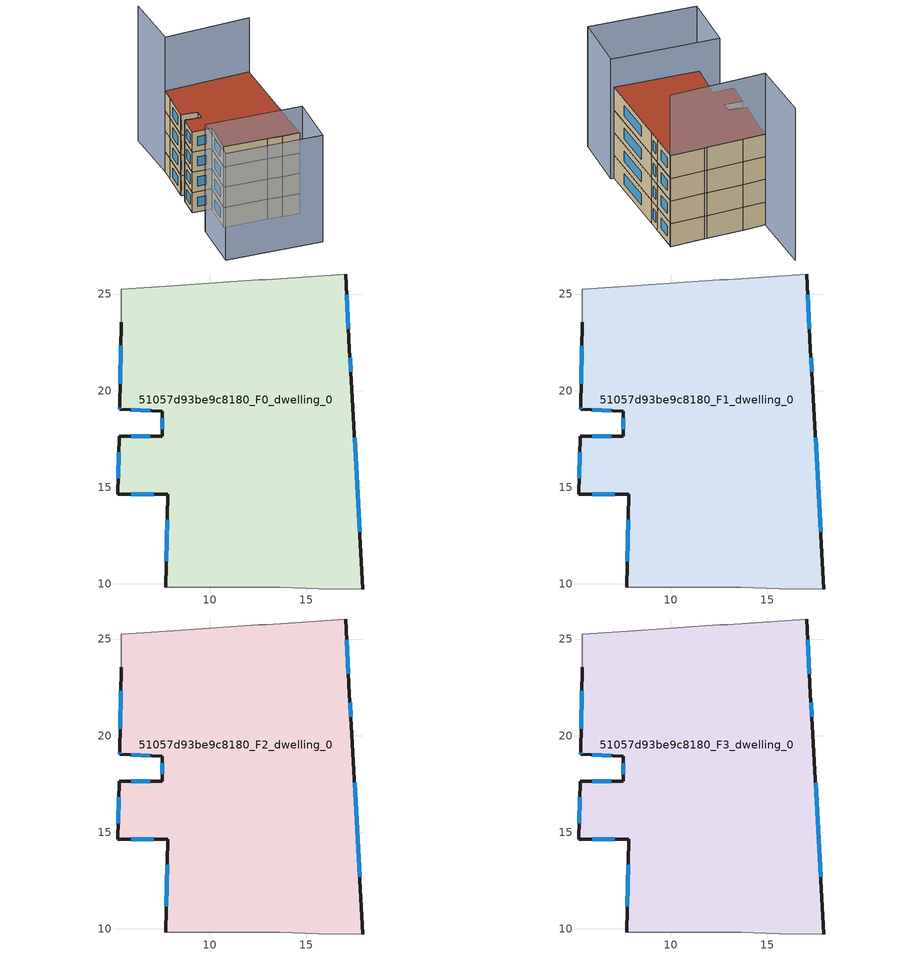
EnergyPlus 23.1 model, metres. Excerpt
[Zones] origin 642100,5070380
51057d93be9c8180_F0_dwelling_0
 floor ground (EU_floor_Construction): 17.05,26.04 17.25,22.14 17.35,20.54 17.94,9.73 15.64,9.73 13.64,9.83 7.74,9.83 7.84,14.63 5.23,14.63 5.34,17.64 7.54,17.64 7.54,18.94 5.34,19.04 5.34,19.14 5.44,23.54 5.44,25.24 8.14,25.44 12.54,25.74 12.94,25.74 z0
 wall outside (EU_wall_Construction): 17.94,9.73 17.35,20.54 17.25,22.14 17.05,26.04 / 5.44,23.54 5.34,19.14 5.34,19.04 7.54,18.94 7.54,17.64 5.34,17.64 5.23,14.63 7.84,14.63 7.74,9.83 z0:3
 wall adiabatic (EU_wall_Construction): 7.74,9.83 13.64,9.83 15.64,9.73 17.94,9.73 / 17.05,26.04 12.94,25.74 12.54,25.74 8.14,25.44 5.44,25.24 5.44,23.54 z0:3
 window (EU_Window_Construction): 17.19,23.21 17.1,24.97 / 17.32,20.98 17.27,21.7 / 17.78,12.7 17.51,17.56 / 7.81,13.31 7.76,11.15 / 5.95,14.63 7.12,14.63 / 5.31,16.81 5.26,15.46 / 6.93,17.64 5.94,17.64 / 7.54,18.58 7.54,17.99 / 5.94,19.01 6.93,18.97 / 5.34,19.11 5.34,19.06 / 5.41,22.33 5.36,20.35 z0.83:2.17
51057d93be9c8180_F1_dwelling_0
 floor to 51057d93be9c8180_F0_dwelling_0 (EU_floor_Construction): 17.05,26.04 17.25,22.14 17.35,20.54 17.94,9.73 15.64,9.73 13.64,9.83 7.74,9.83 7.84,14.63 5.23,14.63 5.34,17.64 7.54,17.64 7.54,18.94 5.34,19.04 5.34,19.14 5.44,23.54 5.44,25.24 8.14,25.44 12.54,25.74 12.94,25.74 z3
 wall outside (EU_wall_Construction): 17.94,9.73 17.35,20.54 17.25,22.14 17.05,26.04 / 5.44,23.54 5.34,19.14 5.34,19.04 7.54,18.94 7.54,17.64 5.34,17.64 5.23,14.63 7.84,14.63 7.74,9.83 z3:6
 wall adiabatic (EU_wall_Construction): 7.74,9.83 13.64,9.83 15.64,9.73 17.94,9.73 / 17.05,26.04 12.94,25.74 12.54,25.74 8.14,25.44 5.44,25.24 5.44,23.54 z3:6
 window (EU_Window_Construction): 17.19,23.21 17.1,24.97 / 17.32,20.98 17.27,21.7 / 17.78,12.7 17.51,17.56 / 7.81,13.31 7.76,11.15 / 5.95,14.63 7.12,14.63 / 5.31,16.81 5.26,15.46 / 6.93,17.64 5.94,17.64 / 7.54,18.58 7.54,17.99 / 5.94,19.01 6.93,18.97 / 5.34,19.11 5.34,19.06 / 5.41,22.33 5.36,20.35 z3.83:5.17
51057d93be9c8180_F2_dwelling_0
 floor to 51057d93be9c8180_F1_dwelling_0 (EU_floor_Construction): 17.05,26.04 17.25,22.14 17.35,20.54 17.94,9.73 15.64,9.73 13.64,9.83 7.74,9.83 7.84,14.63 5.23,14.63 5.34,17.64 7.54,17.64 7.54,18.94 5.34,19.04 5.34,19.14 5.44,23.54 5.44,25.24 8.14,25.44 12.54,25.74 12.94,25.74 z6
 wall outside (EU_wall_Construction): 17.94,9.73 17.35,20.54 17.25,22.14 17.05,26.04 / 5.44,23.54 5.34,19.14 5.34,19.04 7.54,18.94 7.54,17.64 5.34,17.64 5.23,14.63 7.84,14.63 7.74,9.83 z6:9
 wall adiabatic (EU_wall_Construction): 7.74,9.83 13.64,9.83 15.64,9.73 17.94,9.73 / 17.05,26.04 12.94,25.74 12.54,25.74 8.14,25.44 5.44,25.24 5.44,23.54 z6:9
 window (EU_Window_Construction): 17.19,23.21 17.1,24.97 / 17.32,20.98 17.27,21.7 / 17.78,12.7 17.51,17.56 / 7.81,13.31 7.76,11.15 / 5.95,14.63 7.12,14.63 / 5.31,16.81 5.26,15.46 / 6.93,17.64 5.94,17.64 / 7.54,18.58 7.54,17.99 / 5.94,19.01 6.93,18.97 / 5.34,19.11 5.34,19.06 / 5.41,22.33 5.36,20.35 z6.83:8.17
51057d93be9c8180_F3_dwelling_0
 floor to 51057d93be9c8180_F2_dwelling_0 (EU_floor_Construction): 17.05,26.04 17.25,22.14 17.35,20.54 17.94,9.73 15.64,9.73 13.64,9.83 7.74,9.83 7.84,14.63 5.23,14.63 5.34,17.64 7.54,17.64 7.54,18.94 5.34,19.04 5.34,19.14 5.44,23.54 5.44,25.24 8.14,25.44 12.54,25.74 12.94,25.74 z9
 wall outside (EU_wall_Construction): 17.94,9.73 17.35,20.54 17.25,22.14 17.05,26.04 / 5.44,23.54 5.34,19.14 5.34,19.04 7.54,18.94 7.54,17.64 5.34,17.64 5.23,14.63 7.84,14.63 7.74,9.83 z9:12
 wall adiabatic (EU_wall_Construction): 7.74,9.83 13.64,9.83 15.64,9.73 17.94,9.73 / 17.05,26.04 12.94,25.74 12.54,25.74 8.14,25.44 5.44,25.24 5.44,23.54 z9:12
 window (EU_Window_Construction): 17.19,23.21 17.1,24.97 / 17.32,20.98 17.27,21.7 / 17.78,12.7 17.51,17.56 / 7.81,13.31 7.76,11.15 / 5.95,14.63 7.12,14.63 / 5.31,16.81 5.26,15.46 / 6.93,17.64 5.94,17.64 / 7.54,18.58 7.54,17.99 / 5.94,19.01 6.93,18.97 / 5.34,19.11 5.34,19.06 / 5.41,22.33 5.36,20.35 z9.83:11.17
 roof outside (EU_roof_Construction): 17.94,9.73 17.35,20.54 17.25,22.14 17.05,26.04 12.94,25.74 12.54,25.74 8.14,25.44 5.44,25.24 5.44,23.54 5.34,19.14 5.34,19.04 7.54,18.94 7.54,17.64 5.34,17.64 5.23,14.63 7.84,14.63 7.74,9.83 13.64,9.83 15.64,9.73 z12
shading: 5.23,9.83 18.34,9.83 / 18.34,9.83 18.34,2.32 / 18.34,2.32 5.23,2.33 / 5.23,2.33 5.23,9.83 z0:15.8; 17.1,26.02 5.44,25.24 / 5.44,25.24 4.89,33.57 z0:20
[Building]
EU S2 Campaign: North Axis=0; Terrain=City; Solar Distribution=FullExterior
[Site:Location]
Lyon-Bron: Latitude=45.75; Longitude=5; Time Zone=1; Elevation=198
[SizingPeriod:WeatherFileDays]
AnnualSizingPeriod: Begin Month=1; Begin Day of Month=1; End Month=12; End Day of Month=31; Day of Week for Start Day=Monday; Use Weather File Daylight Saving Period=No; Use Weather File Rain and Snow Indicators=No
[MATERIAL]
EU_InternalMass_Material: Roughness=MediumRough; Thickness=0.1; Conductivity=1; Density=1800; Specific Heat=900; Thermal Absorptance=0.9; Solar Absorptance=0.7; Visible Absorptance=0.7
[MATERIAL:NOMASS] Roughness=MediumRough; Thermal Absorptance=0.9; Solar Absorptance=0.7; Visible Absorptance=0.7
Name | Thermal Resistance
EU_wall_NoMass | 0.87146
EU_roof_NoMass | 0.842276
EU_floor_NoMass | 0.496999
[WINDOWMATERIAL:SIMPLEGLAZINGSYSTEM]
EU_Window_SimpleGlazing: UFactor=2.2525; Solar Heat Gain Coefficient=0.76; Visible Transmittance=0.76
[CONSTRUCTION]
EU_wall_Construction: EU_wall_NoMass
EU_roof_Construction: EU_roof_NoMass
EU_floor_Construction: EU_floor_NoMass
EU_InternalMass_Construction: EU_InternalMass_Material
EU_Window_Construction: EU_Window_SimpleGlazing
[ZONE] Type=1; Multiplier=1; Ceiling Height=autocalculate; Floor Area=autocalculate; Part of Total Floor Area=Yes
Name | Volume
51057d93be9c8180_F0_dwelling_0; 51057d93be9c8180_F1_dwelling_0; 51057d93be9c8180_F2_dwelling_0 | 532.971
51057d93be9c8180_F3_dwelling_0 | 1065.94
[INTERNALMASS] Construction=EU_InternalMass_Construction; Surface Area=177.657
Name | Zone or ZoneList
51057d93be9c8180_F0_dwelling_0_EU_InternalMass | 51057d93be9c8180_F0_dwelling_0
51057d93be9c8180_F1_dwelling_0_EU_InternalMass | 51057d93be9c8180_F1_dwelling_0
51057d93be9c8180_F2_dwelling_0_EU_InternalMass | 51057d93be9c8180_F2_dwelling_0
51057d93be9c8180_F3_dwelling_0_EU_InternalMass | 51057d93be9c8180_F3_dwelling_0
[OTHEREQUIPMENT] Fuel Type=Electricity; Design Level Calculation Method=Watts/Area; Power per Zone Floor Area=1; Fraction Latent=0; Fraction Radiant=0; Fraction Lost=0; Carbon Dioxide Generation Rate=0; EndUse Subcategory=EU_Step8_InternalGains
Name | Zone or ZoneList or Space or SpaceList | Schedule
EU_Step8_InternalGain_51057d93be9c8180_F0_dwelling_0_f000 | 51057d93be9c8180_F0_dwelling_0 | EU_Step8_GainSchedule_51057d93be9c8180_F0_dwelling_0_f000
EU_Step8_InternalGain_51057d93be9c8180_F1_dwelling_0_f000 | 51057d93be9c8180_F1_dwelling_0 | EU_Step8_GainSchedule_51057d93be9c8180_F1_dwelling_0_f000
EU_Step8_InternalGain_51057d93be9c8180_F2_dwelling_0_f000 | 51057d93be9c8180_F2_dwelling_0 | EU_Step8_GainSchedule_51057d93be9c8180_F2_dwelling_0_f000
EU_Step8_InternalGain_51057d93be9c8180_F3_dwelling_0_f000 | 51057d93be9c8180_F3_dwelling_0 | EU_Step8_GainSchedule_51057d93be9c8180_F3_dwelling_0_f000
[ZONEVENTILATION:DESIGNFLOWRATE] Schedule=EU_AlwaysOn; Design Flow Rate Calculation Method=AirChanges/Hour; Air Changes per Hour=0.425; Ventilation Type=Natural; Fan Pressure Rise=0; Fan Total Efficiency=1; Constant Term Coefficient=1; Temperature Term Coefficient=0; Velocity Term Coefficient=0; Velocity Squared Term Coefficient=0; Minimum Indoor Temperature=-100; Maximum Indoor Temperature=100; Delta Temperature=-100; Minimum Outdoor Temperature=-100; Maximum Outdoor Temperature=100; Maximum Wind Speed=40
Name | Zone or ZoneList or Space or SpaceList
EU_ConstantAir_51057d93be9c8180_F0_dwelling_0 | 51057d93be9c8180_F0_dwelling_0
EU_ConstantAir_51057d93be9c8180_F1_dwelling_0 | 51057d93be9c8180_F1_dwelling_0
EU_ConstantAir_51057d93be9c8180_F2_dwelling_0 | 51057d93be9c8180_F2_dwelling_0
EU_ConstantAir_51057d93be9c8180_F3_dwelling_0 | 51057d93be9c8180_F3_dwelling_0
[HVACTEMPLATE:THERMOSTAT] Constant Heating Setpoint=20; Constant Cooling Setpoint=50
EU_HeatOnly_51057d93be9c8180_F0_dwelling_0; EU_HeatOnly_51057d93be9c8180_F1_dwelling_0; EU_HeatOnly_51057d93be9c8180_F2_dwelling_0; EU_HeatOnly_51057d93be9c8180_F3_dwelling_0
[HVACTEMPLATE:ZONE:IDEALLOADSAIRSYSTEM] System Availability Schedule=EU_AlwaysOn; Maximum Heating Supply Air Temperature=50; Minimum Cooling Supply Air Temperature=13; Maximum Heating Supply Air Humidity Ratio=0.0156; Minimum Cooling Supply Air Humidity Ratio=0.0077; Heating Limit=NoLimit; Cooling Limit=NoLimit; Heating Availability Schedule=EU_AlwaysOn; Cooling Availability Schedule=EU_CoolingOff; Dehumidification Control Type=ConstantSensibleHeatRatio; Cooling Sensible Heat Ratio=0.7; Dehumidification Setpoint=60; Humidification Control Type=None; Humidification Setpoint=30; Outdoor Air Method=None; Outdoor Air Flow Rate per Person=0.00944; Outdoor Air Flow Rate per Zone Floor Area=0; Outdoor Air Flow Rate per Zone=0; Demand Controlled Ventilation Type=None; Outdoor Air Economizer Type=NoEconomizer; Heat Recovery Type=None; Sensible Heat Recovery Effectiveness=0.7; Latent Heat Recovery Effectiveness=0.65
Name | Template Thermostat
51057d93be9c8180_F0_dwelling_0 | EU_HeatOnly_51057d93be9c8180_F0_dwelling_0
51057d93be9c8180_F1_dwelling_0 | EU_HeatOnly_51057d93be9c8180_F1_dwelling_0
51057d93be9c8180_F2_dwelling_0 | EU_HeatOnly_51057d93be9c8180_F2_dwelling_0
51057d93be9c8180_F3_dwelling_0 | EU_HeatOnly_51057d93be9c8180_F3_dwelling_0
[SIZING:ZONE] Zone Cooling Design Supply Air Temperature Input Method=SupplyAirTemperature; Zone Cooling Design Supply Air Temperature=13; Zone Heating Design Supply Air Temperature Input Method=SupplyAirTemperature; Zone Heating Design Supply Air Temperature=50; Zone Cooling Design Supply Air Humidity Ratio=0.008; Zone Heating Design Supply Air Humidity Ratio=0.008; Cooling Design Air Flow Method=DesignDay; Cooling Design Air Flow Rate=0; Cooling Minimum Air Flow per Zone Floor Area=0.000762; Cooling Minimum Air Flow=0; Cooling Minimum Air Flow Fraction=0.2; Heating Design Air Flow Method=DesignDay; Heating Design Air Flow Rate=0; Heating Maximum Air Flow per Zone Floor Area=0.002032; Heating Maximum Air Flow=0.141576; Heating Maximum Air Flow Fraction=0.3; Account for Dedicated Outdoor Air System=No; Dedicated Outdoor Air System Control Strategy=NeutralSupplyAir; Dedicated Outdoor Air Low Setpoint Temperature for Design=autosize; Dedicated Outdoor Air High Setpoint Temperature for Design=autosize; Zone Load Sizing Method=Sensible Load Only No Latent Load; Zone Latent Cooling Design Supply Air Humidity Ratio Input Method=HumidityRatioDifference; Zone Cooling Design Supply Air Humidity Ratio Difference=0.005; Zone Latent Heating Design Supply Air Humidity Ratio Input Method=HumidityRatioDifference; Zone Humidification Design Supply Air Humidity Ratio Difference=0.005
51057d93be9c8180_F0_dwelling_0; 51057d93be9c8180_F1_dwelling_0; 51057d93be9c8180_F2_dwelling_0; 51057d93be9c8180_F3_dwelling_0
[SCHEDULE:CONSTANT]
Name | Hourly Value
EU_AlwaysOn | 1
EU_CoolingOff | 0
[SCHEDULE:FILE] Column Number=1; Rows to Skip at Top=0; Number of Hours of Data=8760; Column Separator=Comma; Interpolate to Timestep=No; Minutes per Item=60; Adjust Schedule for Daylight Savings=Yes
Name | File
EU_Step8_GainSchedule_51057d93be9c8180_F0_dwelling_0_f000 | ../../schedules/51057d93be9c8180/51057d93be9c8180_F0_dwelling_0_f000_gain.csv
EU_Step8_GainSchedule_51057d93be9c8180_F1_dwelling_0_f000 | ../../schedules/51057d93be9c8180/51057d93be9c8180_F1_dwelling_0_f000_gain.csv
EU_Step8_GainSchedule_51057d93be9c8180_F2_dwelling_0_f000 | ../../schedules/51057d93be9c8180/51057d93be9c8180_F2_dwelling_0_f000_gain.csv
EU_Step8_GainSchedule_51057d93be9c8180_F3_dwelling_0_f000 | ../../schedules/51057d93be9c8180/51057d93be9c8180_F3_dwelling_0_f000_gain.csv
